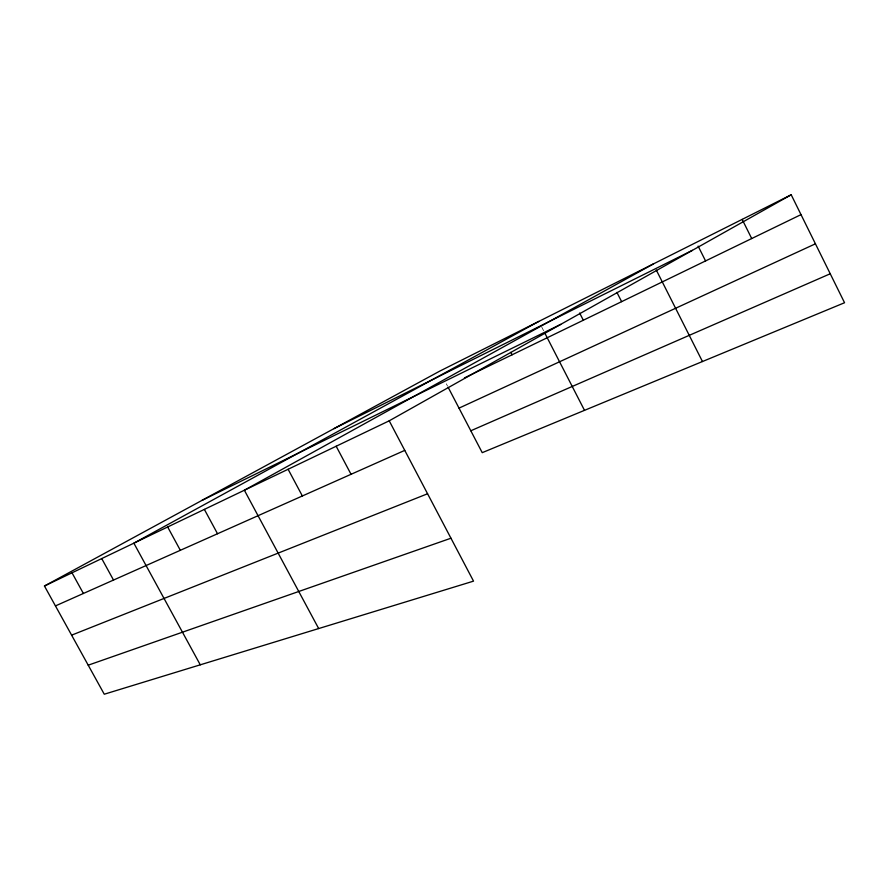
<?xml version="1.0" encoding="UTF-8"?>
<svg xmlns="http://www.w3.org/2000/svg" width="889" height="889" viewBox="0 0 889 889"><rect width="100%" height="100%" fill="white"/><g stroke="black" fill="none" stroke-linecap="round" stroke-linejoin="round"><path stroke-width="0.67" stroke-dasharray="4.45 3.33" d="M446.334 383.804L447.534 386.104M541.823 327.241L543.624 330.741"/><path stroke-width="1.33" d="M389.215 420.819L473.526 581.139L104.269 694.22L44.45 586.018L389.215 420.819L791.199 194.78L844.55 302.738L482.227 452.668L448.167 387.326M653.237 264.011L244.364 490.228L318.673 628.556M538.834 321.407L133.861 543.168L200.269 664.816M44.45 586.018L439.733 371.135L791.199 194.78M333.908 428.665L692.375 250.354M202.125 500.307L560.726 324.385M464.436 377.903L801.011 214.627M459.013 408.129L815.435 243.808M55.451 605.909L404.762 450.379M470.814 430.765L830.237 273.768M71.62 635.157L427.576 493.762M88.222 665.183L450.956 538.223M72.009 572.805L83.388 593.474M101.724 558.57L113.514 580.061M167.665 526.977L180.334 550.302M204.37 509.397L217.527 533.744M288.114 469.27L302.36 495.973M336.175 446.234L351.044 474.293M510.842 352.344L512.097 354.789M544.824 333.086L584.506 410.351M579.65 313.017L583.328 320.229M616.922 292.392L621.622 301.66M656.26 269.978L702.466 361.534M698.132 246.12L705.566 260.933M742.171 219.394L751.705 238.552"/></g></svg>
